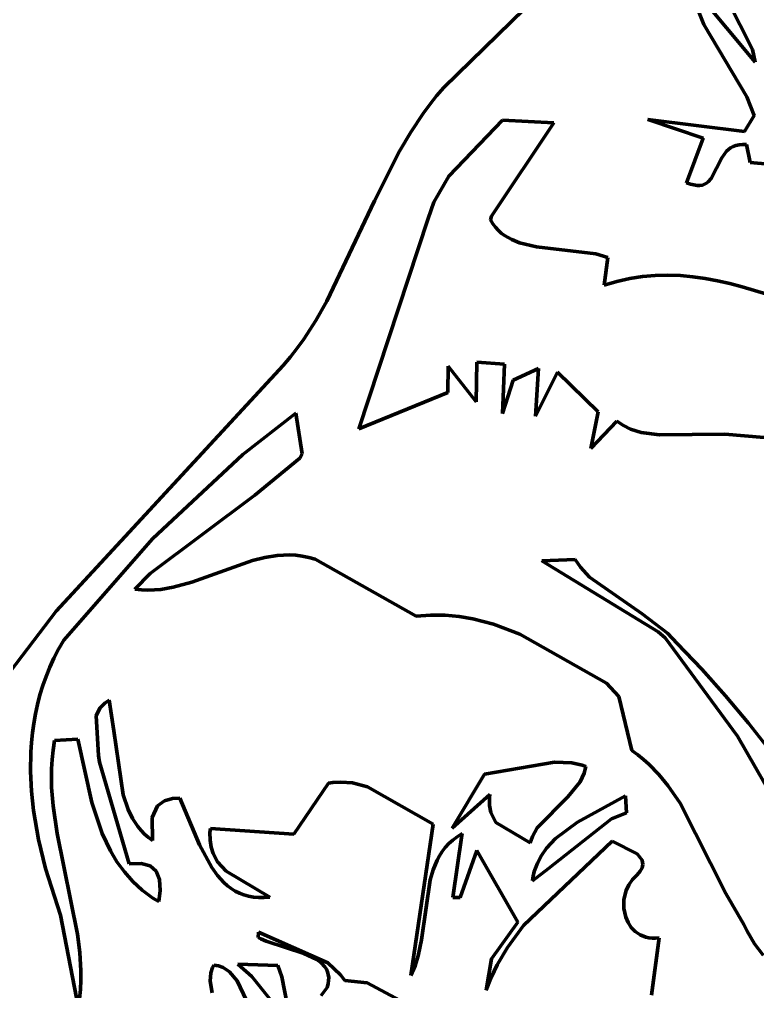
# Model space of a CAD drawing. Header units: millimetres. Extents: x 0 to 11, y 0 to 14.1.
# Drawn here: x 0.675 to 1.35, y 8.347 to 9.237 of the extents above; entities that cross this region are included whole.
import ezdxf

# ---------------------------------------------------------------- set-up
doc = ezdxf.new("R2010")
doc.units = ezdxf.units.MM
doc.layers.add('color#010101ff', color=7, linetype='CONTINUOUS', lineweight=100)
doc.layers.add('color#fefefeff', color=7, linetype='CONTINUOUS', lineweight=100)

msp = doc.modelspace()

# ---------------------------------------------------------------- linework, layer by layer
at = {"layer": 'color#010101ff'}
for p, q in [((1.34782, 9.19751), (1.29013, 9.26678)), ((1.06301, 9.1745), (1.14931, 9.25876)), ((1.29403, 9.2488), (1.30082, 9.2321)), ((1.32259, 9.25446), (1.34522, 9.2091)), ((1.30082, 9.2321), (1.34018, 9.1657)), ((1.34522, 9.2091), (1.34782, 9.19751)), ((1.05633, 9.1667), (1.06301, 9.1745)), ((1.04998, 9.1587), (1.05633, 9.1667)), ((1.34018, 9.1657), (1.34676, 9.14888)), ((1.04395, 9.1505), (1.04998, 9.1587)), ((1.03271, 9.13361), (1.04395, 9.1505)), ((1.34676, 9.14888), (1.33791, 9.13409)), ((1.11651, 9.14456), (1.0674, 9.09325)), ((1.10666, 9.05667), (1.16343, 9.14204)), ((1.16343, 9.14204), (1.11651, 9.14456)), ((1.33791, 9.13409), (1.24946, 9.14505)), ((1.24946, 9.14505), (1.3003, 9.12796)), ((1.02243, 9.11614), (1.03271, 9.13361)), ((1.3003, 9.12796), (1.28501, 9.08716)), ((1.32767, 9.12026), (1.33024, 9.12121)), ((1.33024, 9.12121), (1.33312, 9.12187)), ((1.33312, 9.12187), (1.33633, 9.12221)), ((1.33633, 9.12221), (1.33989, 9.1222)), ((1.33989, 9.1222), (1.34313, 9.10575)), ((0.99959, 9.07072), (1.02243, 9.11614)), ((1.31715, 9.11011), (1.32151, 9.11597)), ((1.32151, 9.11597), (1.32537, 9.11905)), ((1.32537, 9.11905), (1.32767, 9.12026)), ((1.30768, 9.09096), (1.31715, 9.11011)), ((1.34313, 9.10575), (1.38602, 9.1017)), ((1.0674, 9.09325), (1.05372, 9.06952)), ((1.28501, 9.08716), (1.28857, 9.08593)), ((1.28857, 9.08593), (1.29177, 9.08513)), ((1.29949, 9.08507), (1.30152, 9.08573)), ((1.30152, 9.08573), (1.30333, 9.08667)), ((1.30333, 9.08667), (1.30494, 9.08788)), ((1.30494, 9.08788), (1.30768, 9.09096)), ((1.29177, 9.08513), (1.29464, 9.08475)), ((1.29464, 9.08475), (1.2972, 9.08473)), ((1.2972, 9.08473), (1.29949, 9.08507)), ((0.95583, 8.97871), (0.99959, 9.07072)), ((1.05372, 9.06952), (1.04857, 9.05449)), ((1.04857, 9.05449), (0.98522, 8.86193)), ((1.1055, 9.05313), (1.10666, 9.05667)), ((1.10767, 9.04965), (1.1055, 9.05313)), ((1.11007, 9.04651), (1.10767, 9.04965)), ((1.11268, 9.04368), (1.11007, 9.04651)), ((1.1155, 9.04114), (1.11268, 9.04368)), ((1.1185, 9.03888), (1.1155, 9.04114)), ((1.12503, 9.03511), (1.1185, 9.03888)), ((1.13215, 9.03222), (1.12503, 9.03511)), ((1.14777, 9.02849), (1.13215, 9.03222)), ((1.20186, 9.02206), (1.14777, 9.02849)), ((1.21294, 9.01883), (1.20186, 9.02206)), ((1.2095, 8.99329), (1.21294, 9.01883)), ((1.22133, 8.99687), (1.2095, 8.99329)), ((1.23308, 8.99953), (1.22133, 8.99687)), ((1.24475, 9.00134), (1.23308, 8.99953)), ((1.25634, 9.00236), (1.24475, 9.00134)), ((1.26787, 9.00263), (1.25634, 9.00236)), ((1.27934, 9.00222), (1.26787, 9.00263)), ((1.29075, 9.00119), (1.27934, 9.00222)), ((1.30211, 8.9996), (1.29075, 9.00119)), ((1.31343, 8.99751), (1.30211, 8.9996)), ((1.32471, 8.99497), (1.31343, 8.99751)), ((1.33595, 8.99204), (1.32471, 8.99497)), ((1.35838, 8.98525), (1.33595, 8.99204)), ((0.94572, 8.96112), (0.95583, 8.97871)), ((0.9347, 8.94409), (0.94572, 8.96112)), ((0.92878, 8.93581), (0.9347, 8.94409)), ((0.92257, 8.92772), (0.92878, 8.93581)), ((0.91603, 8.91982), (0.92257, 8.92772)), ((0.70828, 8.69508), (0.91603, 8.91982)), ((1.06645, 8.89527), (1.06684, 8.91924)), ((1.06684, 8.91924), (1.09264, 8.88662)), ((1.09264, 8.88662), (1.09304, 8.92298)), ((1.09304, 8.92298), (1.1183, 8.92101)), ((1.1183, 8.92101), (1.11656, 8.87588)), ((1.12631, 8.90654), (1.14949, 8.91716)), ((1.14949, 8.91716), (1.14686, 8.87349)), ((1.14686, 8.87349), (1.1668, 8.91364)), ((1.1668, 8.91364), (1.20403, 8.87741)), ((1.11656, 8.87588), (1.12631, 8.90654)), ((0.98522, 8.86193), (1.06645, 8.89527)), ((0.92755, 8.87638), (0.87911, 8.8383)), ((0.93324, 8.83909), (0.92755, 8.87638)), ((1.20403, 8.87741), (1.19757, 8.84389)), ((1.19757, 8.84389), (1.22128, 8.86907)), ((1.22128, 8.86907), (1.22736, 8.86483)), ((1.22736, 8.86483), (1.23364, 8.86161)), ((1.23364, 8.86161), (1.24339, 8.85841)), ((1.24339, 8.85841), (1.26036, 8.85642)), ((1.26036, 8.85642), (1.32011, 8.85717)), ((1.32011, 8.85717), (1.38323, 8.85157)), ((0.87911, 8.8383), (0.79621, 8.76123)), ((0.93125, 8.83505), (0.93324, 8.83909)), ((0.89009, 8.80114), (0.93125, 8.83505)), ((0.79426, 8.72935), (0.89009, 8.80114)), ((0.79621, 8.76123), (0.71508, 8.66832)), ((0.88795, 8.74141), (0.83233, 8.72146)), ((0.89913, 8.74422), (0.88795, 8.74141)), ((0.91042, 8.74599), (0.89913, 8.74422)), ((0.91611, 8.74641), (0.91042, 8.74599)), ((0.92184, 8.74647), (0.91611, 8.74641)), ((0.9276, 8.74615), (0.92184, 8.74647)), ((0.93341, 8.74539), (0.9276, 8.74615)), ((0.93928, 8.74418), (0.93341, 8.74539)), ((0.94519, 8.74248), (0.93928, 8.74418)), ((1.0375, 8.69043), (0.94519, 8.74248)), ((1.18304, 8.74225), (1.15249, 8.74093)), ((1.15249, 8.74093), (1.259, 8.676)), ((1.18784, 8.73527), (1.18304, 8.74225)), ((1.19615, 8.72601), (1.18784, 8.73527)), ((0.7803, 8.7152), (0.79426, 8.72935)), ((0.83233, 8.72146), (0.81536, 8.71683)), ((1.24425, 8.69265), (1.19615, 8.72601)), ((0.78627, 8.71454), (0.7803, 8.7152)), ((0.79219, 8.7143), (0.78627, 8.71454)), ((0.79805, 8.71444), (0.79219, 8.7143)), ((0.80386, 8.71493), (0.79805, 8.71444)), ((0.81536, 8.71683), (0.80386, 8.71493)), ((0.64169, 8.60796), (0.70828, 8.69508)), ((1.05086, 8.6914), (1.0375, 8.69043)), ((1.06399, 8.69124), (1.05086, 8.6914)), ((1.0769, 8.69002), (1.06399, 8.69124)), ((1.08959, 8.68785), (1.0769, 8.69002)), ((1.10825, 8.68297), (1.08959, 8.68785)), ((1.26772, 8.67484), (1.24425, 8.69265)), ((1.13244, 8.67393), (1.10825, 8.68297)), ((0.71508, 8.66832), (0.71042, 8.66021)), ((1.21177, 8.62911), (1.13244, 8.67393)), ((1.259, 8.676), (1.26552, 8.6707)), ((1.26552, 8.6707), (1.33164, 8.5805)), ((1.27637, 8.66551), (1.26772, 8.67484)), ((0.71042, 8.66021), (0.70618, 8.65201)), ((1.29889, 8.64192), (1.27637, 8.66551)), ((0.70618, 8.65201), (0.70237, 8.64371)), ((0.70237, 8.64371), (0.69896, 8.63532)), ((1.32066, 8.6176), (1.29889, 8.64192)), ((0.69896, 8.63532), (0.69595, 8.62686)), ((0.69595, 8.62686), (0.69333, 8.61832)), ((1.22314, 8.61695), (1.21177, 8.62911)), ((0.69333, 8.61832), (0.69108, 8.60971)), ((1.23507, 8.56759), (1.22314, 8.61695)), ((1.34164, 8.59258), (1.32066, 8.6176)), ((0.69108, 8.60971), (0.68919, 8.60104)), ((0.74466, 8.59923), (0.74818, 8.60636)), ((0.74818, 8.60636), (0.75272, 8.6109)), ((0.75272, 8.6109), (0.75681, 8.61346)), ((0.75681, 8.61346), (0.76095, 8.58554)), ((0.68919, 8.60104), (0.68766, 8.59232)), ((0.74702, 8.56285), (0.74466, 8.59923)), ((0.68766, 8.59232), (0.68646, 8.58356)), ((1.36184, 8.5669), (1.34164, 8.59258)), ((0.68646, 8.58356), (0.68558, 8.57475)), ((0.76095, 8.58554), (0.76937, 8.52677)), ((1.33164, 8.5805), (1.42692, 8.41396)), ((0.68558, 8.57475), (0.68502, 8.56591)), ((0.70542, 8.56786), (0.70679, 8.57648)), ((0.70679, 8.57648), (0.72801, 8.57783)), ((0.72801, 8.57783), (0.74073, 8.51977)), ((0.68502, 8.56591), (0.6848, 8.54814)), ((0.70449, 8.55927), (0.70542, 8.56786)), ((0.74783, 8.55669), (0.74702, 8.56285)), ((1.24054, 8.56358), (1.23507, 8.56759)), ((1.24573, 8.55936), (1.24054, 8.56358)), ((0.70396, 8.55071), (0.70449, 8.55927)), ((0.77512, 8.46379), (0.74783, 8.55669)), ((1.10026, 8.54591), (1.16416, 8.5569)), ((1.16416, 8.5569), (1.18005, 8.55631)), ((1.18005, 8.55631), (1.18957, 8.55392)), ((1.18957, 8.55392), (1.19274, 8.5527)), ((1.19274, 8.5527), (1.19139, 8.54682)), ((1.25065, 8.55493), (1.24573, 8.55936)), ((1.25977, 8.54552), (1.25065, 8.55493)), ((0.6848, 8.54814), (0.68569, 8.53032)), ((0.70382, 8.54219), (0.70396, 8.55071)), ((1.07051, 8.49632), (1.10026, 8.54591)), ((1.19139, 8.54682), (1.18779, 8.53887)), ((1.26802, 8.53545), (1.25977, 8.54552)), ((0.70401, 8.53369), (0.70382, 8.54219)), ((0.92563, 8.49101), (0.95743, 8.53747)), ((0.95743, 8.53747), (0.96124, 8.53808)), ((0.96124, 8.53808), (0.96867, 8.53858)), ((0.96867, 8.53858), (0.97944, 8.53772)), ((0.97944, 8.53772), (0.99316, 8.53409)), ((0.99316, 8.53409), (1.05312, 8.50008)), ((1.18779, 8.53887), (1.17652, 8.52515)), ((1.27904, 8.51929), (1.26802, 8.53545)), ((0.68569, 8.53032), (0.68759, 8.51249)), ((0.7053, 8.51677), (0.70401, 8.53369)), ((0.76937, 8.52677), (0.77397, 8.51347)), ((1.105, 8.52713), (1.07051, 8.49632)), ((1.10464, 8.52443), (1.105, 8.52713)), ((1.17652, 8.52515), (1.14834, 8.49672)), ((1.18524, 8.50178), (1.22916, 8.52601)), ((1.22916, 8.52601), (1.23014, 8.51047)), ((0.70902, 8.49153), (0.7053, 8.51677)), ((0.74073, 8.51977), (0.75031, 8.49158)), ((0.79608, 8.50603), (0.80076, 8.51667)), ((0.80076, 8.51667), (0.80722, 8.52153)), ((0.80722, 8.52153), (0.81455, 8.52349)), ((0.81455, 8.52349), (0.82144, 8.52369)), ((0.82144, 8.52369), (0.83945, 8.4811)), ((1.10455, 8.51701), (1.10464, 8.52443)), ((1.10583, 8.51057), (1.10455, 8.51701)), ((1.32091, 8.43645), (1.27904, 8.51929)), ((0.68759, 8.51249), (0.69215, 8.48585)), ((0.77397, 8.51347), (0.77803, 8.50528)), ((1.1106, 8.50169), (1.10583, 8.51057)), ((1.23014, 8.51047), (1.21619, 8.50499)), ((0.77803, 8.50528), (0.78303, 8.49775)), ((0.79636, 8.48507), (0.79608, 8.50603)), ((1.05312, 8.50008), (1.0327, 8.36138)), ((1.142, 8.48281), (1.1106, 8.50169)), ((1.21619, 8.50499), (1.15858, 8.45943)), ((1.16517, 8.48679), (1.18524, 8.50178)), ((0.72772, 8.39946), (0.70902, 8.49153)), ((0.75031, 8.49158), (0.75786, 8.47569)), ((0.78303, 8.49775), (0.78592, 8.49426)), ((0.78592, 8.49426), (0.7891, 8.49098)), ((0.7891, 8.49098), (0.79257, 8.48791)), ((0.84894, 8.49238), (0.84932, 8.49619)), ((0.84896, 8.48533), (0.84894, 8.49238)), ((0.84932, 8.49619), (0.92563, 8.49101)), ((1.07934, 8.48982), (1.07121, 8.43278)), ((1.07511, 8.48858), (1.07956, 8.49138)), ((1.07956, 8.49138), (1.07934, 8.48982)), ((1.14834, 8.49672), (1.14397, 8.48873)), ((0.69215, 8.48585), (0.69847, 8.45949)), ((0.79257, 8.48791), (0.79636, 8.48507)), ((0.83945, 8.4811), (0.85056, 8.46033)), ((0.84992, 8.47896), (0.84896, 8.48533)), ((1.06426, 8.47872), (1.06748, 8.48223)), ((1.06748, 8.48223), (1.07109, 8.48552)), ((1.07109, 8.48552), (1.07511, 8.48858)), ((1.1359, 8.40713), (1.21704, 8.48461)), ((1.14397, 8.48873), (1.142, 8.48281)), ((1.15689, 8.47795), (1.16517, 8.48679)), ((1.21704, 8.48461), (1.23992, 8.47285)), ((0.75786, 8.47569), (0.7638, 8.4657)), ((0.85174, 8.4732), (0.84992, 8.47896)), ((0.8559, 8.4656), (0.85174, 8.4732)), ((1.05888, 8.4711), (1.06141, 8.475)), ((1.06141, 8.475), (1.06426, 8.47872)), ((1.07788, 8.43276), (1.09299, 8.47578)), ((1.09299, 8.47578), (1.13056, 8.41034)), ((1.14848, 8.46435), (1.15226, 8.47143)), ((1.15226, 8.47143), (1.15689, 8.47795)), ((1.23992, 8.47285), (1.2444, 8.46712)), ((0.7638, 8.4657), (0.77058, 8.45628)), ((0.78588, 8.46414), (0.77512, 8.46379)), ((0.7941, 8.46186), (0.78588, 8.46414)), ((0.86364, 8.45706), (0.8559, 8.4656)), ((1.05306, 8.45837), (1.05667, 8.46701)), ((1.05667, 8.46701), (1.05888, 8.4711)), ((1.14566, 8.45666), (1.14848, 8.46435)), ((1.24503, 8.46311), (1.24434, 8.46016)), ((1.2444, 8.46712), (1.24503, 8.46311)), ((0.69847, 8.45949), (0.71203, 8.41664)), ((0.77058, 8.45628), (0.77828, 8.44754)), ((0.79976, 8.45695), (0.7941, 8.46186)), ((0.80289, 8.44939), (0.79976, 8.45695)), ((0.85056, 8.46033), (0.85585, 8.45302)), ((0.90378, 8.43328), (0.86364, 8.45706)), ((1.05037, 8.4492), (1.05306, 8.45837)), ((1.15858, 8.45943), (1.1439, 8.4483)), ((1.14464, 8.45257), (1.14566, 8.45666)), ((1.24265, 8.45699), (1.23982, 8.45358)), ((1.24434, 8.46016), (1.24265, 8.45699)), ((0.77828, 8.44754), (0.7825, 8.44344)), ((0.80346, 8.4392), (0.80289, 8.44939)), ((0.85585, 8.45302), (0.86175, 8.44656)), ((0.86175, 8.44656), (0.86497, 8.4437)), ((1.04256, 8.39427), (1.05037, 8.4492)), ((1.1439, 8.4483), (1.14464, 8.45257)), ((1.1439, 8.4483), (1.1439, 8.4483)), ((1.23558, 8.44934), (1.23224, 8.44456)), ((1.23982, 8.45358), (1.23558, 8.44934)), ((0.7825, 8.44344), (0.78698, 8.43954)), ((0.78698, 8.43954), (0.79173, 8.43585)), ((0.79173, 8.43585), (0.79677, 8.43238)), ((0.80209, 8.42914), (0.80346, 8.4392)), ((0.86497, 8.4437), (0.86837, 8.44113)), ((0.86837, 8.44113), (0.87198, 8.43885)), ((0.87198, 8.43885), (0.87579, 8.4369)), ((0.87579, 8.4369), (0.87983, 8.43529)), ((1.2298, 8.43937), (1.22776, 8.43115)), ((1.23224, 8.44456), (1.2298, 8.43937)), ((1.33755, 8.40809), (1.32091, 8.43645)), ((0.79677, 8.43238), (0.80209, 8.42914)), ((0.87983, 8.43529), (0.88411, 8.43406)), ((0.88411, 8.43406), (0.88863, 8.43322)), ((0.88863, 8.43322), (0.89341, 8.4328)), ((0.89341, 8.4328), (0.89845, 8.43281)), ((0.89845, 8.43281), (0.90378, 8.43328)), ((1.07121, 8.43278), (1.07788, 8.43276)), ((1.22776, 8.43115), (1.22764, 8.4228)), ((1.22764, 8.4228), (1.22936, 8.4148)), ((0.71203, 8.41664), (0.72851, 8.33166)), ((1.13056, 8.41034), (1.10665, 8.37678)), ((1.22936, 8.4148), (1.2315, 8.40989)), ((1.2315, 8.40989), (1.23442, 8.40548)), ((0.89319, 8.40118), (0.89314, 8.39642)), ((0.95687, 8.37305), (0.89319, 8.40118)), ((1.12123, 8.3872), (1.1359, 8.40713)), ((1.23442, 8.40548), (1.23809, 8.40172)), ((1.23809, 8.40172), (1.2425, 8.39873)), ((1.34053, 8.40201), (1.33755, 8.40809)), ((1.34379, 8.39618), (1.34053, 8.40201)), ((0.72976, 8.38264), (0.72772, 8.39946)), ((0.89314, 8.39642), (0.89531, 8.39516)), ((0.89531, 8.39516), (0.90031, 8.39285)), ((0.90031, 8.39285), (0.93475, 8.38166)), ((1.03954, 8.37958), (1.04256, 8.39427)), ((1.2425, 8.39873), (1.24763, 8.39666)), ((1.24763, 8.39666), (1.25046, 8.39601)), ((1.25046, 8.39601), (1.25347, 8.39564)), ((1.25998, 8.39583), (1.25281, 8.34358)), ((1.25347, 8.39564), (1.25664, 8.39558)), ((1.25664, 8.39558), (1.25998, 8.39583)), ((1.34733, 8.39059), (1.34379, 8.39618)), ((0.73074, 8.36575), (0.72976, 8.38264)), ((1.11175, 8.37113), (1.12123, 8.3872)), ((1.35513, 8.38004), (1.34733, 8.39059)), ((0.93475, 8.38166), (0.94603, 8.37636)), ((0.94603, 8.37636), (0.95059, 8.37309)), ((1.03661, 8.37023), (1.03954, 8.37958)), ((1.10665, 8.37678), (1.10155, 8.34796)), ((0.73076, 8.35727), (0.73074, 8.36575)), ((0.85135, 8.36879), (0.84984, 8.36403)), ((0.85245, 8.37103), (0.85135, 8.36879)), ((0.85675, 8.37047), (0.85245, 8.37103)), ((0.8609, 8.36886), (0.85675, 8.37047)), ((0.86676, 8.36473), (0.8609, 8.36886)), ((0.87368, 8.35671), (0.86676, 8.36473)), ((0.91089, 8.3708), (0.87445, 8.37201)), ((0.87445, 8.37201), (0.88717, 8.36069)), ((0.91463, 8.36042), (0.91089, 8.3708)), ((0.95059, 8.37309), (0.95415, 8.3693)), ((0.95415, 8.3693), (0.95551, 8.36718)), ((0.95551, 8.36718), (0.95654, 8.36489)), ((0.95654, 8.36489), (0.95722, 8.36243)), ((0.9683, 8.3621), (0.95687, 8.37305)), ((1.0327, 8.36138), (1.03661, 8.37023)), ((1.10627, 8.35981), (1.11175, 8.37113)), ((0.73041, 8.34876), (0.73076, 8.35727)), ((0.84984, 8.36403), (0.84914, 8.35636)), ((0.84914, 8.35636), (0.85083, 8.34565)), ((0.88249, 8.3385), (0.87368, 8.35671)), ((0.88717, 8.36069), (0.9079, 8.33452)), ((0.9227, 8.31869), (0.91463, 8.36042)), ((0.95746, 8.35694), (0.95697, 8.35388)), ((0.95722, 8.36243), (0.95754, 8.35978)), ((0.95754, 8.35978), (0.95746, 8.35694)), ((0.97221, 8.35682), (0.9683, 8.3621)), ((0.99273, 8.35476), (0.97221, 8.35682)), ((1.10155, 8.34796), (1.10627, 8.35981)), ((0.72967, 8.34023), (0.73041, 8.34876)), ((0.95603, 8.35061), (0.95061, 8.34334)), ((0.95697, 8.35388), (0.95603, 8.35061)), ((1.0487, 8.32475), (0.99273, 8.35476))]:
    msp.add_line(p, q, dxfattribs=at)
at = {"layer": 'color#fefefeff'}
for p, q in [((1.29013, 9.26678), (1.34782, 9.19751)), ((1.14931, 9.25876), (1.06301, 9.1745)), ((1.30082, 9.2321), (1.29403, 9.2488)), ((1.34522, 9.2091), (1.32259, 9.25446)), ((1.34018, 9.1657), (1.30082, 9.2321)), ((1.34782, 9.19751), (1.34522, 9.2091)), ((1.06301, 9.1745), (1.05633, 9.1667)), ((1.05633, 9.1667), (1.04998, 9.1587)), ((1.34676, 9.14888), (1.34018, 9.1657)), ((1.04998, 9.1587), (1.04395, 9.1505)), ((1.04395, 9.1505), (1.03271, 9.13361)), ((1.33791, 9.13409), (1.34676, 9.14888)), ((1.0674, 9.09325), (1.11651, 9.14456)), ((1.16343, 9.14204), (1.10666, 9.05667)), ((1.11651, 9.14456), (1.16343, 9.14204)), ((1.3003, 9.12796), (1.24946, 9.14505)), ((1.24946, 9.14505), (1.33791, 9.13409)), ((1.03271, 9.13361), (1.02243, 9.11614)), ((1.28501, 9.08716), (1.3003, 9.12796)), ((1.33024, 9.12121), (1.32767, 9.12026)), ((1.33312, 9.12187), (1.33024, 9.12121)), ((1.33633, 9.12221), (1.33312, 9.12187)), ((1.33989, 9.1222), (1.33633, 9.12221)), ((1.34313, 9.10575), (1.33989, 9.1222)), ((1.02243, 9.11614), (0.99959, 9.07072)), ((1.32151, 9.11597), (1.31715, 9.11011)), ((1.32537, 9.11905), (1.32151, 9.11597)), ((1.32767, 9.12026), (1.32537, 9.11905)), ((1.31715, 9.11011), (1.30768, 9.09096)), ((1.38602, 9.1017), (1.34313, 9.10575)), ((1.05372, 9.06952), (1.0674, 9.09325)), ((1.28857, 9.08593), (1.28501, 9.08716)), ((1.29177, 9.08513), (1.28857, 9.08593)), ((1.30152, 9.08573), (1.29949, 9.08507)), ((1.30333, 9.08667), (1.30152, 9.08573)), ((1.30494, 9.08788), (1.30333, 9.08667)), ((1.30768, 9.09096), (1.30494, 9.08788)), ((1.29464, 9.08475), (1.29177, 9.08513)), ((1.2972, 9.08473), (1.29464, 9.08475)), ((1.29949, 9.08507), (1.2972, 9.08473)), ((0.99959, 9.07072), (0.95583, 8.97871)), ((1.04857, 9.05449), (1.05372, 9.06952)), ((0.98522, 8.86193), (1.04857, 9.05449)), ((1.10666, 9.05667), (1.1055, 9.05313)), ((1.1055, 9.05313), (1.10767, 9.04965)), ((1.10767, 9.04965), (1.11007, 9.04651)), ((1.11007, 9.04651), (1.11268, 9.04368)), ((1.11268, 9.04368), (1.1155, 9.04114)), ((1.1155, 9.04114), (1.1185, 9.03888)), ((1.1185, 9.03888), (1.12503, 9.03511)), ((1.12503, 9.03511), (1.13215, 9.03222)), ((1.13215, 9.03222), (1.14777, 9.02849)), ((1.14777, 9.02849), (1.20186, 9.02206)), ((1.20186, 9.02206), (1.21294, 9.01883)), ((1.21294, 9.01883), (1.2095, 8.99329)), ((1.2095, 8.99329), (1.22133, 8.99687)), ((1.22133, 8.99687), (1.23308, 8.99953)), ((1.23308, 8.99953), (1.24475, 9.00134)), ((1.24475, 9.00134), (1.25634, 9.00236)), ((1.25634, 9.00236), (1.26787, 9.00263)), ((1.26787, 9.00263), (1.27934, 9.00222)), ((1.27934, 9.00222), (1.29075, 9.00119)), ((1.29075, 9.00119), (1.30211, 8.9996)), ((1.30211, 8.9996), (1.31343, 8.99751)), ((1.31343, 8.99751), (1.32471, 8.99497)), ((1.32471, 8.99497), (1.33595, 8.99204)), ((1.33595, 8.99204), (1.35838, 8.98525)), ((0.95583, 8.97871), (0.94572, 8.96112)), ((0.94572, 8.96112), (0.9347, 8.94409)), ((0.9347, 8.94409), (0.92878, 8.93581)), ((0.92878, 8.93581), (0.92257, 8.92772)), ((0.92257, 8.92772), (0.91603, 8.91982)), ((0.91603, 8.91982), (0.70828, 8.69508)), ((1.06684, 8.91924), (1.06645, 8.89527)), ((1.09264, 8.88662), (1.06684, 8.91924)), ((1.09304, 8.92298), (1.09264, 8.88662)), ((1.1183, 8.92101), (1.09304, 8.92298)), ((1.11656, 8.87588), (1.1183, 8.92101)), ((1.14949, 8.91716), (1.12631, 8.90654)), ((1.14686, 8.87349), (1.14949, 8.91716)), ((1.1668, 8.91364), (1.14686, 8.87349)), ((1.20403, 8.87741), (1.1668, 8.91364)), ((1.12631, 8.90654), (1.11656, 8.87588)), ((1.06645, 8.89527), (0.98522, 8.86193)), ((0.87911, 8.8383), (0.92755, 8.87638)), ((0.92755, 8.87638), (0.93324, 8.83909)), ((1.19757, 8.84389), (1.20403, 8.87741)), ((1.22128, 8.86907), (1.19757, 8.84389)), ((1.22736, 8.86483), (1.22128, 8.86907)), ((1.23364, 8.86161), (1.22736, 8.86483)), ((1.24339, 8.85841), (1.23364, 8.86161)), ((1.26036, 8.85642), (1.24339, 8.85841)), ((1.32011, 8.85717), (1.26036, 8.85642)), ((1.38323, 8.85157), (1.32011, 8.85717)), ((0.79621, 8.76123), (0.87911, 8.8383)), ((0.93324, 8.83909), (0.93125, 8.83505)), ((0.93125, 8.83505), (0.89009, 8.80114)), ((0.89009, 8.80114), (0.79426, 8.72935)), ((0.71508, 8.66832), (0.79621, 8.76123)), ((0.83233, 8.72146), (0.88795, 8.74141)), ((0.88795, 8.74141), (0.89913, 8.74422)), ((0.89913, 8.74422), (0.91042, 8.74599)), ((0.91042, 8.74599), (0.91611, 8.74641)), ((0.91611, 8.74641), (0.92184, 8.74647)), ((0.92184, 8.74647), (0.9276, 8.74615)), ((0.9276, 8.74615), (0.93341, 8.74539)), ((0.93341, 8.74539), (0.93928, 8.74418)), ((0.93928, 8.74418), (0.94519, 8.74248)), ((0.94519, 8.74248), (1.0375, 8.69043)), ((1.15249, 8.74093), (1.18304, 8.74225)), ((1.259, 8.676), (1.15249, 8.74093)), ((1.18304, 8.74225), (1.18784, 8.73527)), ((1.18784, 8.73527), (1.19615, 8.72601)), ((0.79426, 8.72935), (0.7803, 8.7152)), ((0.81536, 8.71683), (0.83233, 8.72146)), ((1.19615, 8.72601), (1.24425, 8.69265)), ((0.7803, 8.7152), (0.78627, 8.71454)), ((0.78627, 8.71454), (0.79219, 8.7143)), ((0.79219, 8.7143), (0.79805, 8.71444)), ((0.79805, 8.71444), (0.80386, 8.71493)), ((0.80386, 8.71493), (0.81536, 8.71683)), ((0.70828, 8.69508), (0.64169, 8.60796)), ((1.0375, 8.69043), (1.05086, 8.6914)), ((1.05086, 8.6914), (1.06399, 8.69124)), ((1.06399, 8.69124), (1.0769, 8.69002)), ((1.0769, 8.69002), (1.08959, 8.68785)), ((1.08959, 8.68785), (1.10825, 8.68297)), ((1.24425, 8.69265), (1.26772, 8.67484)), ((1.10825, 8.68297), (1.13244, 8.67393)), ((0.71042, 8.66021), (0.71508, 8.66832)), ((1.13244, 8.67393), (1.21177, 8.62911)), ((1.26552, 8.6707), (1.259, 8.676)), ((1.33164, 8.5805), (1.26552, 8.6707)), ((1.26772, 8.67484), (1.27637, 8.66551)), ((0.70618, 8.65201), (0.71042, 8.66021)), ((1.27637, 8.66551), (1.29889, 8.64192)), ((0.70237, 8.64371), (0.70618, 8.65201)), ((0.69896, 8.63532), (0.70237, 8.64371)), ((1.29889, 8.64192), (1.32066, 8.6176)), ((0.69595, 8.62686), (0.69896, 8.63532)), ((0.69333, 8.61832), (0.69595, 8.62686)), ((1.21177, 8.62911), (1.22314, 8.61695)), ((0.69108, 8.60971), (0.69333, 8.61832)), ((1.22314, 8.61695), (1.23507, 8.56759)), ((1.32066, 8.6176), (1.34164, 8.59258)), ((0.68919, 8.60104), (0.69108, 8.60971)), ((0.74818, 8.60636), (0.74466, 8.59923)), ((0.75272, 8.6109), (0.74818, 8.60636)), ((0.75681, 8.61346), (0.75272, 8.6109)), ((0.76095, 8.58554), (0.75681, 8.61346)), ((0.68766, 8.59232), (0.68919, 8.60104)), ((0.74466, 8.59923), (0.74702, 8.56285)), ((0.68646, 8.58356), (0.68766, 8.59232)), ((1.34164, 8.59258), (1.36184, 8.5669)), ((0.68558, 8.57475), (0.68646, 8.58356)), ((0.76937, 8.52677), (0.76095, 8.58554)), ((1.42692, 8.41396), (1.33164, 8.5805)), ((0.68502, 8.56591), (0.68558, 8.57475)), ((0.70679, 8.57648), (0.70542, 8.56786)), ((0.72801, 8.57783), (0.70679, 8.57648)), ((0.74073, 8.51977), (0.72801, 8.57783)), ((0.6848, 8.54814), (0.68502, 8.56591)), ((0.70542, 8.56786), (0.70449, 8.55927)), ((0.74702, 8.56285), (0.74783, 8.55669)), ((1.23507, 8.56759), (1.24054, 8.56358)), ((1.24054, 8.56358), (1.24573, 8.55936)), ((0.70449, 8.55927), (0.70396, 8.55071)), ((0.74783, 8.55669), (0.77512, 8.46379)), ((1.16416, 8.5569), (1.10026, 8.54591)), ((1.18005, 8.55631), (1.16416, 8.5569)), ((1.18957, 8.55392), (1.18005, 8.55631)), ((1.19274, 8.5527), (1.18957, 8.55392)), ((1.19139, 8.54682), (1.19274, 8.5527)), ((1.24573, 8.55936), (1.25065, 8.55493)), ((1.25065, 8.55493), (1.25977, 8.54552)), ((0.68569, 8.53032), (0.6848, 8.54814)), ((0.70396, 8.55071), (0.70382, 8.54219)), ((1.10026, 8.54591), (1.07051, 8.49632)), ((1.18779, 8.53887), (1.19139, 8.54682)), ((1.25977, 8.54552), (1.26802, 8.53545)), ((0.70382, 8.54219), (0.70401, 8.53369)), ((0.95743, 8.53747), (0.92563, 8.49101)), ((0.96124, 8.53808), (0.95743, 8.53747)), ((0.96867, 8.53858), (0.96124, 8.53808)), ((0.97944, 8.53772), (0.96867, 8.53858)), ((0.99316, 8.53409), (0.97944, 8.53772)), ((1.05312, 8.50008), (0.99316, 8.53409)), ((1.17652, 8.52515), (1.18779, 8.53887)), ((1.26802, 8.53545), (1.27904, 8.51929)), ((0.68759, 8.51249), (0.68569, 8.53032)), ((0.70401, 8.53369), (0.7053, 8.51677)), ((0.77397, 8.51347), (0.76937, 8.52677)), ((1.07051, 8.49632), (1.105, 8.52713)), ((1.105, 8.52713), (1.10464, 8.52443)), ((1.14834, 8.49672), (1.17652, 8.52515)), ((1.22916, 8.52601), (1.18524, 8.50178)), ((1.23014, 8.51047), (1.22916, 8.52601)), ((0.7053, 8.51677), (0.70902, 8.49153)), ((0.75031, 8.49158), (0.74073, 8.51977)), ((0.80076, 8.51667), (0.79608, 8.50603)), ((0.80722, 8.52153), (0.80076, 8.51667)), ((0.81455, 8.52349), (0.80722, 8.52153)), ((0.82144, 8.52369), (0.81455, 8.52349)), ((0.83945, 8.4811), (0.82144, 8.52369)), ((1.10464, 8.52443), (1.10455, 8.51701)), ((1.10455, 8.51701), (1.10583, 8.51057)), ((1.27904, 8.51929), (1.32091, 8.43645)), ((0.69215, 8.48585), (0.68759, 8.51249)), ((0.77803, 8.50528), (0.77397, 8.51347)), ((1.10583, 8.51057), (1.1106, 8.50169)), ((1.21619, 8.50499), (1.23014, 8.51047)), ((0.78303, 8.49775), (0.77803, 8.50528)), ((0.79608, 8.50603), (0.79636, 8.48507)), ((1.0327, 8.36138), (1.05312, 8.50008)), ((1.1106, 8.50169), (1.142, 8.48281)), ((1.15858, 8.45943), (1.21619, 8.50499)), ((1.18524, 8.50178), (1.16517, 8.48679)), ((0.70902, 8.49153), (0.72772, 8.39946)), ((0.75786, 8.47569), (0.75031, 8.49158)), ((0.78592, 8.49426), (0.78303, 8.49775)), ((0.7891, 8.49098), (0.78592, 8.49426)), ((0.79257, 8.48791), (0.7891, 8.49098)), ((0.84932, 8.49619), (0.84894, 8.49238)), ((0.84894, 8.49238), (0.84896, 8.48533)), ((0.92563, 8.49101), (0.84932, 8.49619)), ((1.07121, 8.43278), (1.07934, 8.48982)), ((1.07956, 8.49138), (1.07511, 8.48858)), ((1.07934, 8.48982), (1.07956, 8.49138)), ((1.14397, 8.48873), (1.14834, 8.49672)), ((0.69847, 8.45949), (0.69215, 8.48585)), ((0.79636, 8.48507), (0.79257, 8.48791)), ((0.85056, 8.46033), (0.83945, 8.4811)), ((0.84896, 8.48533), (0.84992, 8.47896)), ((1.06748, 8.48223), (1.06426, 8.47872)), ((1.07109, 8.48552), (1.06748, 8.48223)), ((1.07511, 8.48858), (1.07109, 8.48552)), ((1.21704, 8.48461), (1.1359, 8.40713)), ((1.142, 8.48281), (1.14397, 8.48873)), ((1.16517, 8.48679), (1.15689, 8.47795)), ((1.23992, 8.47285), (1.21704, 8.48461)), ((0.7638, 8.4657), (0.75786, 8.47569)), ((0.84992, 8.47896), (0.85174, 8.4732)), ((0.85174, 8.4732), (0.8559, 8.4656)), ((1.06141, 8.475), (1.05888, 8.4711)), ((1.06426, 8.47872), (1.06141, 8.475)), ((1.09299, 8.47578), (1.07788, 8.43276)), ((1.13056, 8.41034), (1.09299, 8.47578)), ((1.15226, 8.47143), (1.14848, 8.46435)), ((1.15689, 8.47795), (1.15226, 8.47143)), ((1.2444, 8.46712), (1.23992, 8.47285)), ((0.77058, 8.45628), (0.7638, 8.4657)), ((0.77512, 8.46379), (0.78588, 8.46414)), ((0.78588, 8.46414), (0.7941, 8.46186)), ((0.8559, 8.4656), (0.86364, 8.45706)), ((1.05667, 8.46701), (1.05306, 8.45837)), ((1.05888, 8.4711), (1.05667, 8.46701)), ((1.14848, 8.46435), (1.14566, 8.45666)), ((1.24434, 8.46016), (1.24503, 8.46311)), ((1.24503, 8.46311), (1.2444, 8.46712)), ((0.71203, 8.41664), (0.69847, 8.45949)), ((0.77828, 8.44754), (0.77058, 8.45628)), ((0.7941, 8.46186), (0.79976, 8.45695)), ((0.79976, 8.45695), (0.80289, 8.44939)), ((0.85585, 8.45302), (0.85056, 8.46033)), ((0.86364, 8.45706), (0.90378, 8.43328)), ((1.05306, 8.45837), (1.05037, 8.4492)), ((1.1439, 8.4483), (1.15858, 8.45943)), ((1.14566, 8.45666), (1.14464, 8.45257)), ((1.23982, 8.45358), (1.24265, 8.45699)), ((1.24265, 8.45699), (1.24434, 8.46016)), ((0.7825, 8.44344), (0.77828, 8.44754)), ((0.80289, 8.44939), (0.80346, 8.4392)), ((0.86175, 8.44656), (0.85585, 8.45302)), ((0.86497, 8.4437), (0.86175, 8.44656)), ((1.05037, 8.4492), (1.04256, 8.39427)), ((1.14464, 8.45257), (1.1439, 8.4483)), ((1.1439, 8.4483), (1.1439, 8.4483)), ((1.23224, 8.44456), (1.23558, 8.44934)), ((1.23558, 8.44934), (1.23982, 8.45358)), ((0.78698, 8.43954), (0.7825, 8.44344)), ((0.79173, 8.43585), (0.78698, 8.43954)), ((0.79677, 8.43238), (0.79173, 8.43585)), ((0.80346, 8.4392), (0.80209, 8.42914)), ((0.86837, 8.44113), (0.86497, 8.4437)), ((0.87198, 8.43885), (0.86837, 8.44113)), ((0.87579, 8.4369), (0.87198, 8.43885)), ((0.87983, 8.43529), (0.87579, 8.4369)), ((1.22776, 8.43115), (1.2298, 8.43937)), ((1.2298, 8.43937), (1.23224, 8.44456)), ((1.32091, 8.43645), (1.33755, 8.40809)), ((0.80209, 8.42914), (0.79677, 8.43238)), ((0.88411, 8.43406), (0.87983, 8.43529)), ((0.88863, 8.43322), (0.88411, 8.43406)), ((0.89341, 8.4328), (0.88863, 8.43322)), ((0.89845, 8.43281), (0.89341, 8.4328)), ((0.90378, 8.43328), (0.89845, 8.43281)), ((1.07788, 8.43276), (1.07121, 8.43278)), ((1.22764, 8.4228), (1.22776, 8.43115)), ((1.22936, 8.4148), (1.22764, 8.4228)), ((0.72851, 8.33166), (0.71203, 8.41664)), ((1.10665, 8.37678), (1.13056, 8.41034)), ((1.2315, 8.40989), (1.22936, 8.4148)), ((1.23442, 8.40548), (1.2315, 8.40989)), ((0.89314, 8.39642), (0.89319, 8.40118)), ((0.89319, 8.40118), (0.95687, 8.37305)), ((1.1359, 8.40713), (1.12123, 8.3872)), ((1.23809, 8.40172), (1.23442, 8.40548)), ((1.2425, 8.39873), (1.23809, 8.40172)), ((1.33755, 8.40809), (1.34053, 8.40201)), ((1.34053, 8.40201), (1.34379, 8.39618)), ((0.72772, 8.39946), (0.72976, 8.38264)), ((0.89531, 8.39516), (0.89314, 8.39642)), ((0.90031, 8.39285), (0.89531, 8.39516)), ((0.93475, 8.38166), (0.90031, 8.39285)), ((1.04256, 8.39427), (1.03954, 8.37958)), ((1.24763, 8.39666), (1.2425, 8.39873)), ((1.25046, 8.39601), (1.24763, 8.39666)), ((1.25347, 8.39564), (1.25046, 8.39601)), ((1.25281, 8.34358), (1.25998, 8.39583)), ((1.25664, 8.39558), (1.25347, 8.39564)), ((1.25998, 8.39583), (1.25664, 8.39558)), ((1.34379, 8.39618), (1.34733, 8.39059)), ((0.72976, 8.38264), (0.73074, 8.36575)), ((1.12123, 8.3872), (1.11175, 8.37113)), ((1.34733, 8.39059), (1.35513, 8.38004)), ((0.94603, 8.37636), (0.93475, 8.38166)), ((0.95059, 8.37309), (0.94603, 8.37636)), ((1.03954, 8.37958), (1.03661, 8.37023)), ((1.10155, 8.34796), (1.10665, 8.37678)), ((0.73074, 8.36575), (0.73076, 8.35727)), ((0.84984, 8.36403), (0.85135, 8.36879)), ((0.85135, 8.36879), (0.85245, 8.37103)), ((0.85245, 8.37103), (0.85675, 8.37047)), ((0.85675, 8.37047), (0.8609, 8.36886)), ((0.8609, 8.36886), (0.86676, 8.36473)), ((0.86676, 8.36473), (0.87368, 8.35671)), ((0.88717, 8.36069), (0.87445, 8.37201)), ((0.87445, 8.37201), (0.91089, 8.3708)), ((0.91089, 8.3708), (0.91463, 8.36042)), ((0.95415, 8.3693), (0.95059, 8.37309)), ((0.95551, 8.36718), (0.95415, 8.3693)), ((0.95654, 8.36489), (0.95551, 8.36718)), ((0.95722, 8.36243), (0.95654, 8.36489)), ((0.95687, 8.37305), (0.9683, 8.3621)), ((1.03661, 8.37023), (1.0327, 8.36138)), ((1.11175, 8.37113), (1.10627, 8.35981)), ((0.73076, 8.35727), (0.73041, 8.34876)), ((0.84914, 8.35636), (0.84984, 8.36403)), ((0.85083, 8.34565), (0.84914, 8.35636)), ((0.87368, 8.35671), (0.88249, 8.3385)), ((0.9079, 8.33452), (0.88717, 8.36069)), ((0.91463, 8.36042), (0.9227, 8.31869)), ((0.95697, 8.35388), (0.95746, 8.35694)), ((0.95754, 8.35978), (0.95722, 8.36243)), ((0.95746, 8.35694), (0.95754, 8.35978)), ((0.9683, 8.3621), (0.97221, 8.35682)), ((0.97221, 8.35682), (0.99273, 8.35476)), ((1.10627, 8.35981), (1.10155, 8.34796)), ((0.73041, 8.34876), (0.72967, 8.34023)), ((0.95061, 8.34334), (0.95603, 8.35061)), ((0.95603, 8.35061), (0.95697, 8.35388)), ((0.99273, 8.35476), (1.0487, 8.32475))]:
    msp.add_line(p, q, dxfattribs=at)

doc.saveas('drawing.dxf')
